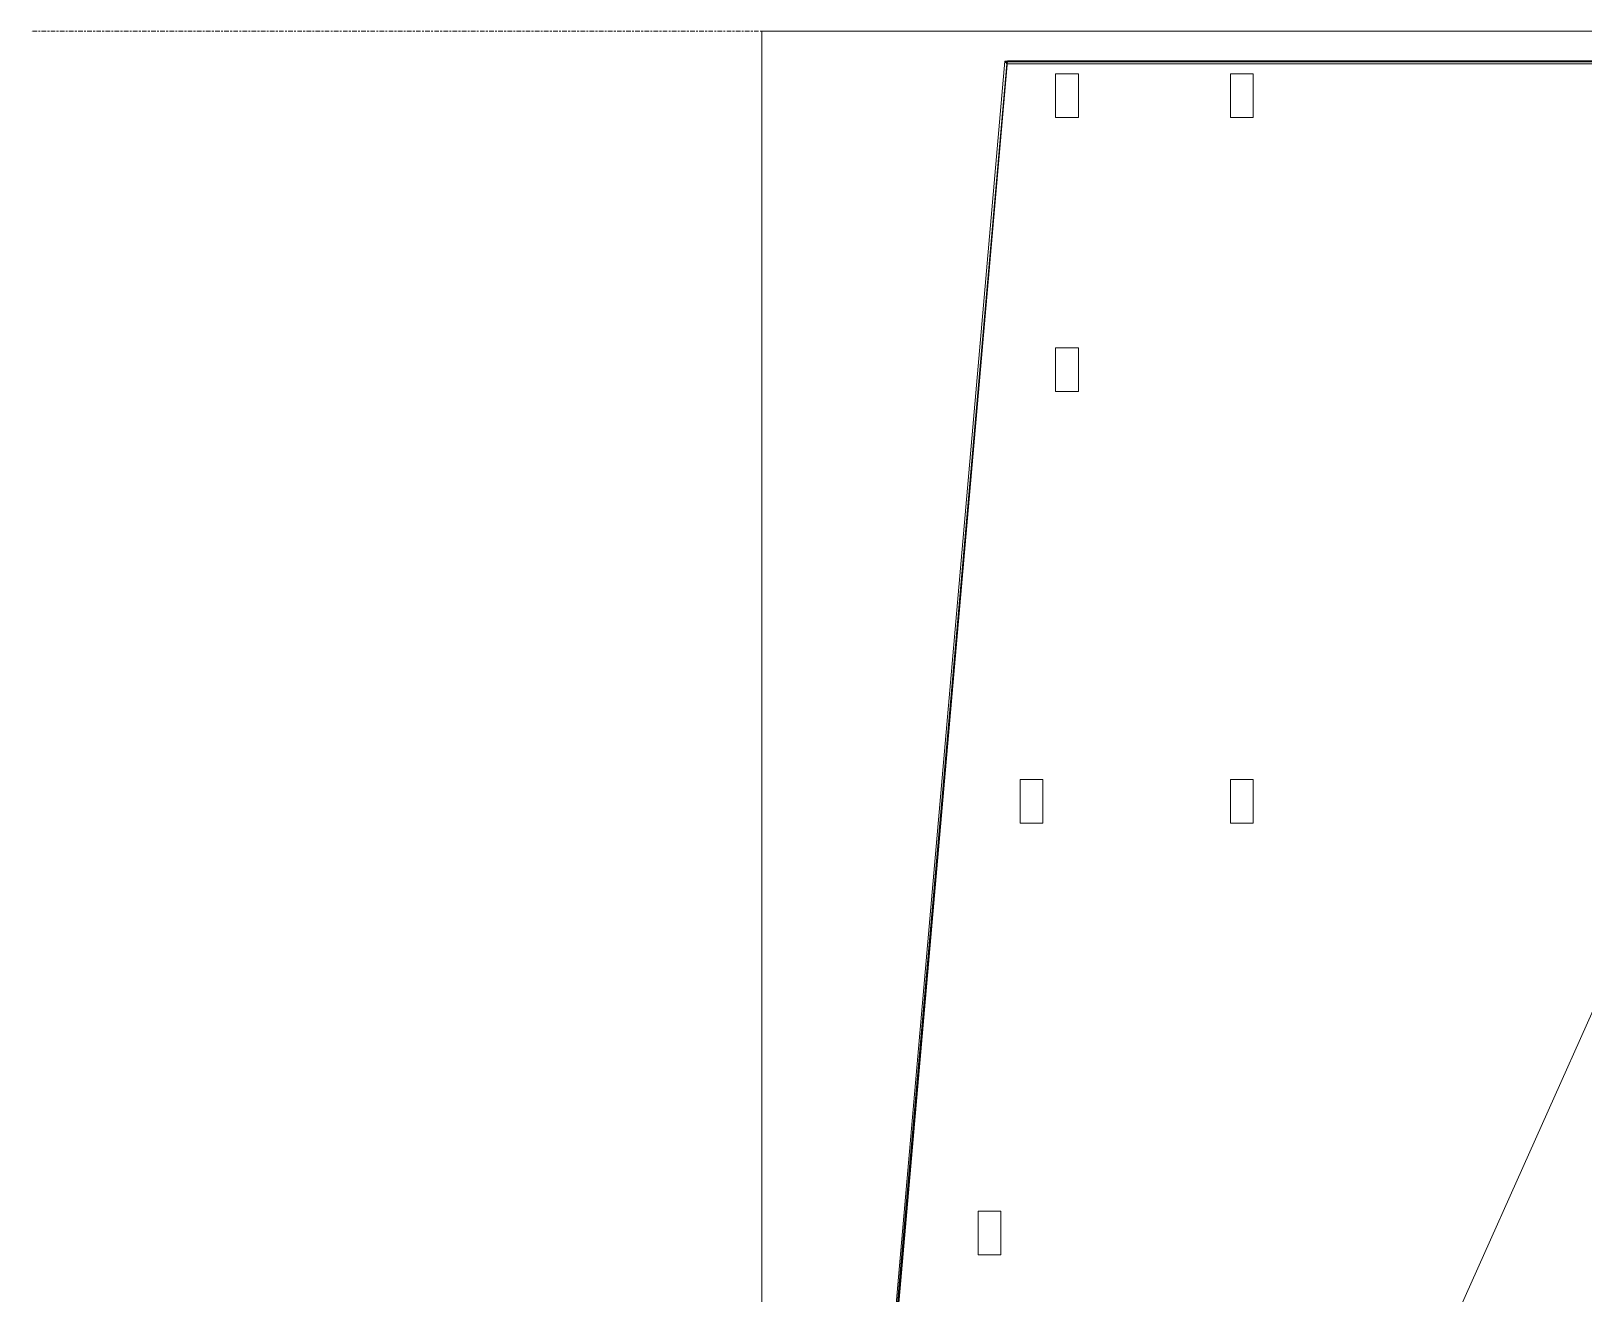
# Model space of a CAD drawing. Header units: millimetres. Extents: x -12003 to 1147, y -4377 to 8802.
# Drawn here: x -12003 to -6605, y 4413 to 8802 of the extents above; entities that cross this region are included whole.
import ezdxf

# ---------------------------------------------------------------- set-up
doc = ezdxf.new("R2010")
doc.units = ezdxf.units.MM
doc.linetypes.add('Centre', pattern=[31.75, 6.35, -4.75, 15.9, -4.75])
for name, color, linetype, lineweight in [('A-FLOR', 192, 'Continuous', 18), ('A-FLOR-LEVL', 51, 'Continuous', 9), ('G-ANNO-SYMB', 111, 'Continuous', 9), ('I-WALL', 2, 'Continuous', 18), ('S-COLS', 52, 'Continuous', 9)]:
    doc.layers.add(name, color=color, linetype=linetype, lineweight=lineweight)

# ---------------------------------------------------------------- blocks, each defined once
blk = doc.blocks.new('Column Glulam-Western Species _M_ - 79 x 152-733770-_3D_')
at = {"layer": 'S-COLS'}
mesh = blk.add_polyface(dxfattribs=at)
corners = [(39.5, 76, 8528), (39.5, -76, 8528), (-39.5, -76, 8528), (-39.5, 76, 8528)]
mesh.append_faces([[corners[k] for k in face] for face in [(2, 3, 0, 1)]])
mesh = blk.add_polyface(dxfattribs=at)
corners = [(39.5, 76, 8605), (-39.5, 76, 8605), (-39.5, -76, 8605), (39.5, -76, 8605)]
mesh.append_faces([[corners[k] for k in face] for face in [(3, 0, 1, 2)]])
mesh = blk.add_polyface(dxfattribs=at)
corners = [(-39.5, 76, 8605), (39.5, 76, 8605), (39.5, 76, 8528), (-39.5, 76, 8528)]
mesh.append_faces([[corners[k] for k in face] for face in [(0, 1, 2, 3)]])
mesh = blk.add_polyface(dxfattribs=at)
corners = [(-39.5, -76, 8605), (-39.5, 76, 8605), (-39.5, 76, 8528), (-39.5, -76, 8528)]
mesh.append_faces([[corners[k] for k in face] for face in [(0, 1, 2, 3)]])
mesh = blk.add_polyface(dxfattribs=at)
corners = [(39.5, 76, 8605), (39.5, -76, 8605), (39.5, -76, 8528), (39.5, 76, 8528)]
mesh.append_faces([[corners[k] for k in face] for face in [(3, 0, 1, 2)]])
mesh = blk.add_polyface(dxfattribs=at)
corners = [(39.5, -76, 8605), (-39.5, -76, 8605), (-39.5, -76, 8528), (39.5, -76, 8528)]
mesh.append_faces([[corners[k] for k in face] for face in [(3, 0, 1, 2)]])

msp = doc.modelspace()

# ---------------------------------------------------------------- linework, layer by layer
at = {"layer": 'A-FLOR-LEVL', "linetype": 'Centre'}
for p, q in [((-9462.6, 8801.8, 8605), (-12002.6, 8801.8, 8605)), ((-9462.6, 8801.8, 11005), (-12002.6, 8801.8, 11005)), ((1146.6, 8801.8, 8605), (-9462.6, 8801.8, 8605)), ((1146.6, 8801.8, 11005), (-9462.6, 8801.8, 11005))]:
    msp.add_line(p, q, dxfattribs=at)
at = {"layer": 'G-ANNO-SYMB'}
for p, q in [((-9462.6, 8801.8, 14078.2), (-9462.6, -1737.7, 14078.2)), ((1146.6, 8801.8, 8528), (-9462.6, 8801.8, 8528)), ((-9462.6, -1737.7, 8528), (-9462.6, 8801.8, 8528)), ((-9462.6, 8801.8, 14078.2), (-9462.6, 8801.8, 8528)), ((1146.6, 8801.8, 14078.2), (-9462.6, 8801.8, 14078.2))]:
    msp.add_line(p, q, dxfattribs=at)

# ---------------------------------------------------------------- block references
at = {"layer": 'S-COLS'}
for p in [(-8401.9, 8577.5), (-7794.5, 8577.5), (-8401.9, 7624.8), (-8524.9, 6124.8), (-7794.5, 6124.8), (-8671.6, 4624.8)]:
    msp.add_blockref('Column Glulam-Western Species _M_ - 79 x 152-733770-_3D_', p, dxfattribs=at)

# ---------------------------------------------------------------- meshes
at = {"layer": 'A-FLOR'}
mesh = msp.add_polyface(dxfattribs=at)
corners = [(-9462.6, -1675.2, 8528), (-9462.6, -1063.9, 8528), (-8608.6, 8697.8, 8528), (-6528.9, 8697.8, 8528), (-6528.9, 5497.3, 8528), (-4557.6, 5497.3, 8528), (-4557.6, 823.8, 8528), (842.1, 823.8, 8528), (842.1, 6707.4, 8528), (-881.4, 6707.4, 8528), (-881.4, 8771.8, 8528), (942.1, 8771.8, 8528), (942.1, -1675.2, 8528)]
mesh.append_faces([[corners[k] for k in face] for face in [(6, 4, 5)]], dxfattribs={"vtx0": -1})
mesh.append_faces([[corners[k] for k in face] for face in [(6, 0, 1, 4)]], dxfattribs={"vtx0": -1, "vtx2": -1, "vtx3": -1})
mesh.append_faces([[corners[k] for k in face] for face in [(10, 11, 8, 9)]], dxfattribs={"vtx1": -1})
mesh.append_faces([[corners[k] for k in face] for face in [(12, 0, 6, 7), (7, 8, 11, 12)]], dxfattribs={"vtx1": -1, "vtx3": -1})
mesh.append_faces([[corners[k] for k in face] for face in [(2, 3, 4, 1)]], dxfattribs={"vtx2": -1})
mesh = msp.add_polyface(dxfattribs=at)
corners = [(942.1, 8771.8, 8623), (-881.4, 8771.8, 8623), (-881.4, 6707.4, 8623), (842.1, 6707.4, 8623), (842.1, 823.8, 8623), (-4557.6, 823.8, 8623), (-4557.6, 5497.3, 8623), (-6528.9, 5497.3, 8623), (-6528.9, 8697.8, 8623), (-8608.6, 8697.8, 8623), (-9462.6, -1063.9, 8623), (-9462.6, -1675.2, 8623), (942.1, -1675.2, 8623)]
mesh.append_faces([[corners[k] for k in face] for face in [(3, 0, 1, 2)]], dxfattribs={"vtx0": -1})
mesh.append_faces([[corners[k] for k in face] for face in [(5, 12, 4), (7, 10, 5, 6)]], dxfattribs={"vtx0": -1, "vtx1": -1})
mesh.append_faces([[corners[k] for k in face] for face in [(4, 12, 0, 3)]], dxfattribs={"vtx0": -1, "vtx2": -1})
mesh.append_faces([[corners[k] for k in face] for face in [(5, 10, 11, 12)]], dxfattribs={"vtx0": -1, "vtx3": -1})
mesh.append_faces([[corners[k] for k in face] for face in [(7, 8, 9, 10)]], dxfattribs={"vtx3": -1})
mesh = msp.add_polyface(dxfattribs=at)
corners = [(-9462.6, -1063.9, 8528), (-9462.6, -1063.9, 8623), (-8608.6, 8697.8, 8623), (-8608.6, 8697.8, 8528)]
mesh.append_faces([[corners[k] for k in face] for face in [(3, 0, 1, 2)]])
mesh = msp.add_polyface(dxfattribs=at)
corners = [(-8608.6, 8697.8, 8528), (-8608.6, 8697.8, 8623), (-6528.9, 8697.8, 8623), (-6528.9, 8697.8, 8528)]
mesh.append_faces([[corners[k] for k in face] for face in [(2, 3, 0, 1)]])
at = {"layer": 'I-WALL', "transparency": 33554563}
mesh = msp.add_polyface(dxfattribs=at)
corners = [(-8610.6, 8696.8, 8605), (-8610.8, 8695.4, 8605), (-8611.4, 8688.4, 8605), (-9462.6, -1041.6, 8605), (-9462.6, -961.3, 8605), (-8617.6, 8697.4, 8605)]
mesh.append_faces([[corners[k] for k in face] for face in [(4, 5, 2, 3)]], dxfattribs={"vtx1": -1})
mesh.append_faces([[corners[k] for k in face] for face in [(5, 0, 1, 2)]], dxfattribs={"vtx3": -1})
mesh = msp.add_polyface(dxfattribs=at)
corners = [(-9462.6, -1041.6, 9705), (-8611.4, 8688.4, 9705), (-8610.8, 8695.4, 9705), (-8610.6, 8696.8, 9705), (-8617.6, 8697.4, 9705), (-9462.6, -961.3, 9705)]
mesh.append_faces([[corners[k] for k in face] for face in [(1, 5, 0)]], dxfattribs={"vtx0": -1})
mesh.append_faces([[corners[k] for k in face] for face in [(4, 5, 1, 2)]], dxfattribs={"vtx1": -1, "vtx3": -1})
mesh.append_faces([[corners[k] for k in face] for face in [(2, 3, 4)]], dxfattribs={"vtx2": -1})
mesh = msp.add_polyface(dxfattribs=at)
corners = [(-9462.6, -961.3, 9705), (-8617.6, 8697.4, 9705), (-8617.6, 8697.4, 8605), (-9462.6, -961.3, 8605)]
mesh.append_faces([[corners[k] for k in face] for face in [(1, 2, 3, 0)]])
mesh = msp.add_polyface(dxfattribs=at)
corners = [(-9462.6, -1041.6, 8605), (-8611.4, 8688.4, 8605), (-8610.8, 8695.4, 8605), (-8610.6, 8696.8, 8605), (-8610.6, 8696.8, 9705), (-8610.8, 8695.4, 9705), (-8611.4, 8688.4, 9705), (-9462.6, -1041.6, 9705)]
mesh.append_faces([[corners[k] for k in face] for face in [(5, 2, 3, 4)]], dxfattribs={"vtx0": -1})
mesh.append_faces([[corners[k] for k in face] for face in [(6, 1, 2, 5)]], dxfattribs={"vtx0": -1, "vtx2": -1})
mesh.append_faces([[corners[k] for k in face] for face in [(0, 1, 6, 7)]], dxfattribs={"vtx1": -1})
mesh = msp.add_polyface(dxfattribs=at)
corners = [(-8610.6, 8696.8, 9705), (-8610.6, 8696.8, 8605), (-8617.6, 8697.4, 8605), (-8617.6, 8697.4, 9705)]
mesh.append_faces([[corners[k] for k in face] for face in [(0, 1, 2, 3)]])
mesh = msp.add_polyface(dxfattribs=at)
corners = [(-6528.9, 8688.4, 8605), (-8611.4, 8688.4, 8605), (-8610.8, 8695.4, 8605), (-6528.9, 8695.4, 8605)]
mesh.append_faces([[corners[k] for k in face] for face in [(0, 1, 2, 3)]])
mesh = msp.add_polyface(dxfattribs=at)
corners = [(-8611.4, 8688.4, 9705), (-6528.9, 8688.4, 9705), (-6528.9, 8695.4, 9705), (-8610.8, 8695.4, 9705)]
mesh.append_faces([[corners[k] for k in face] for face in [(3, 0, 1, 2)]])
mesh = msp.add_polyface(dxfattribs=at)
corners = [(-8611.4, 8688.4, 8605), (-8611.4, 8688.4, 9705), (-8610.8, 8695.4, 9705), (-8610.8, 8695.4, 8605)]
mesh.append_faces([[corners[k] for k in face] for face in [(3, 0, 1, 2)]])
mesh = msp.add_polyface(dxfattribs=at)
corners = [(-8610.8, 8695.4, 8605), (-8610.8, 8695.4, 9705), (-6528.9, 8695.4, 9705), (-6528.9, 8695.4, 8605)]
mesh.append_faces([[corners[k] for k in face] for face in [(1, 2, 3, 0)]])
mesh = msp.add_polyface(dxfattribs=at)
corners = [(-8611.4, 8688.4, 8605), (-6528.9, 8688.4, 8605), (-6528.9, 8688.4, 9705), (-8611.4, 8688.4, 9705)]
mesh.append_faces([[corners[k] for k in face] for face in [(3, 0, 1, 2)]])

doc.saveas('drawing.dxf')
